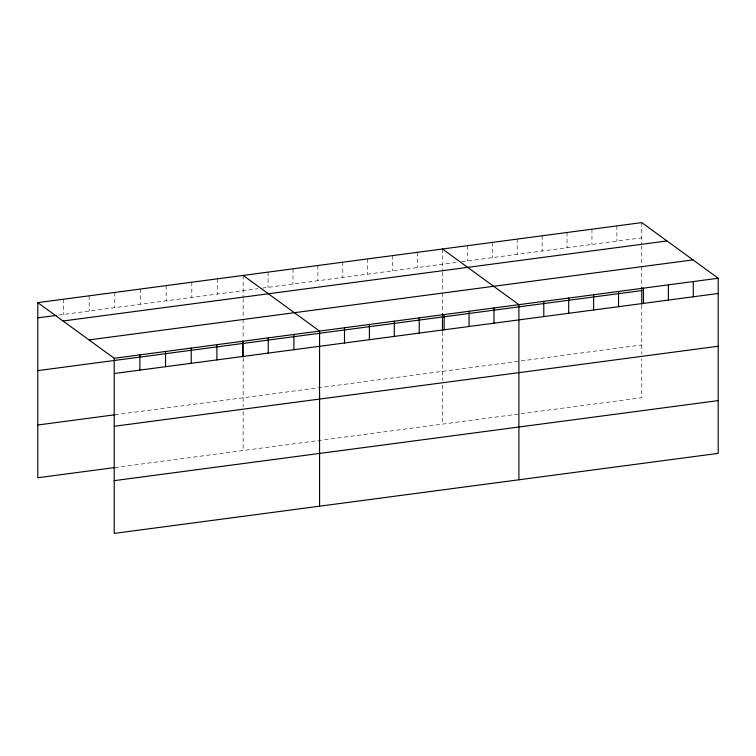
<?xml version="1.0" encoding="UTF-8"?>
<svg xmlns="http://www.w3.org/2000/svg" width="756" height="756" viewBox="0 0 756 756"><rect width="100%" height="100%" fill="white"/><g stroke="black" fill="none" stroke-linecap="round" stroke-linejoin="round"><path stroke-width="0.57" stroke-dasharray="3.78 2.83" d="M58.798 315.072L257.872 288.688M262.408 288.083L457.191 262.275M461.718 261.68L641.778 237.819M114.808 414.779L641.778 344.944M114.808 467.548L641.778 397.713L641.778 358.713M641.778 222.595L641.778 244.698M641.778 245.842L641.778 264.194M641.778 266.49L641.778 285.995M641.778 305.301L641.778 354.12M616.868 225.893L616.868 241.117M591.948 229.191L591.948 244.415M567.038 232.498L567.038 247.722M542.128 235.796L542.128 251.02M517.208 239.094L517.208 254.318M492.298 242.402L492.298 257.626M467.378 245.7L467.378 260.924M442.468 248.998L442.468 271.111M442.468 272.255L442.468 290.606M442.468 292.903L442.468 312.408M442.468 331.714L442.468 380.533M442.468 385.125L442.468 424.125M417.548 252.306L417.548 267.529M392.638 255.604L392.638 270.828M367.728 258.911L367.728 274.135M342.808 262.209L342.808 277.433M317.898 265.507L317.898 280.731M292.978 268.815L292.978 284.039M268.068 272.113L268.068 287.337M243.158 275.411L243.158 297.524M243.158 298.667L243.158 317.019M243.158 319.315L243.158 338.82M243.158 358.127L243.158 406.945M243.158 411.538L243.158 450.538M217.482 278.813L217.482 294.037M191.816 282.215L191.816 297.439M166.15 285.617L166.15 300.841M140.474 289.019L140.474 304.243M114.808 292.421L114.808 307.645M89.142 295.823L89.142 311.047M63.466 299.225L63.466 314.449"/><path stroke-width="1.13" d="M37.8 302.627L641.778 222.595L718.2 278.255L718.2 453.373L114.222 533.405L114.222 358.287L37.8 302.627L37.8 477.745L114.808 467.548M37.8 317.851L56.473 315.375M63.022 320.998L667 240.956M89 339.916L692.978 259.884M114.222 358.287L718.2 278.255M37.8 370.62L641.778 290.578M114.222 373.511L718.2 293.479M37.8 424.985L114.808 414.779M114.222 426.28L718.2 346.239M114.222 480.646L718.2 400.604M442.468 248.998L518.89 304.668L518.89 479.786M243.158 275.411L319.571 331.071L319.571 506.199M693.29 281.553L693.29 296.777M668.37 284.851L668.37 300.075M643.46 288.159L643.46 303.383M641.778 287.138L641.778 304.177M618.54 291.457L618.54 306.681M593.63 294.755L593.63 309.988M568.71 298.062L568.71 313.286M543.8 301.36L543.8 316.584M493.97 307.966L493.97 323.19M469.06 311.264L469.06 326.488M444.141 314.572L444.141 329.796M442.468 313.551L442.468 330.58M419.23 317.87L419.23 333.094M394.311 321.168L394.311 336.392M369.4 324.475L369.4 339.699M344.49 327.773L344.49 342.997M293.904 334.473L293.904 349.697M268.238 337.875L268.238 353.099M243.158 341.107L243.158 356.993M242.563 341.277L242.563 356.501M216.896 344.679L216.896 359.903M191.23 348.081L191.23 363.305M165.555 351.483L165.555 366.707M139.888 354.885L139.888 370.109"/></g></svg>
